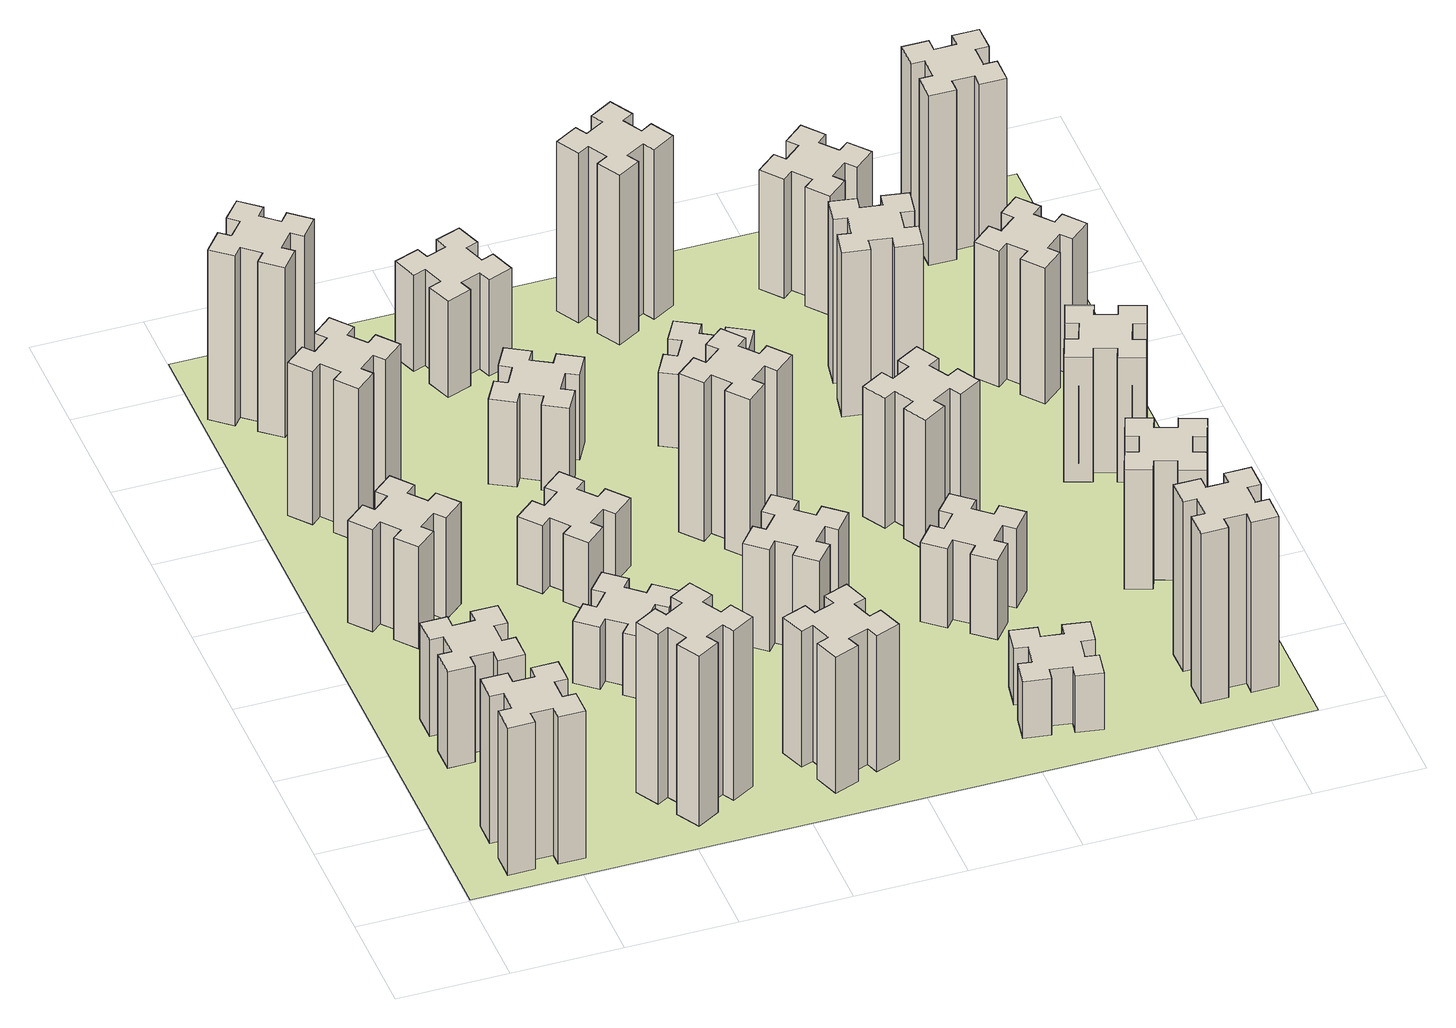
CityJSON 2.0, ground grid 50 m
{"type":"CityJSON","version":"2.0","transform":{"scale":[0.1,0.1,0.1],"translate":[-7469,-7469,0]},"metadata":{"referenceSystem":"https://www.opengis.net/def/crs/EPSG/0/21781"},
"CityObjects":{
"building1":{"type":"Building","attributes":{"class":"1000","function":"1000","usage":"1000","yearOfConstruction":2016,"roofType":"1000","measuredHeight":78,"storeysAboveGround":30,"storeysBelowGround":0},"geometry":[{"type":"Solid","lod":"1","boundaries":[[[[0,1,2,3,4,5,6,7,8,9,10,11,12,13,14,15,16,17,18,19]],[[17,16,20,21]],[[16,15,22,20]],[[15,14,23,22]],[[14,13,24,23]],[[13,12,25,24]],[[12,11,26,25]],[[11,10,27,26]],[[10,9,28,27]],[[9,8,29,28]],[[8,7,30,29]],[[7,6,31,30]],[[6,5,32,31]],[[5,4,33,32]],[[4,3,34,33]],[[3,2,35,34]],[[2,1,36,35]],[[1,0,37,36]],[[0,19,38,37]],[[19,18,39,38]],[[18,17,21,39]],[[24,25,26,27,28,29,30,31,32,33,34,35,36,37,38,39,21,20,22,23]]]]}]},
"building2":{"type":"Building","attributes":{"class":"1000","function":"1000","usage":"1000","yearOfConstruction":2016,"roofType":"1000","measuredHeight":51,"storeysAboveGround":30,"storeysBelowGround":0},"geometry":[{"type":"Solid","lod":"1","boundaries":[[[[40,41,42,43,44,45,46,47,48,49,50,51,52,53,54,55,56,57,58,59]],[[57,56,60,61]],[[56,55,62,60]],[[55,54,63,62]],[[54,53,64,63]],[[53,52,65,64]],[[52,51,66,65]],[[51,50,67,66]],[[50,49,68,67]],[[49,48,69,68]],[[48,47,70,69]],[[47,46,71,70]],[[46,45,72,71]],[[45,44,73,72]],[[44,43,74,73]],[[43,42,75,74]],[[42,41,76,75]],[[41,40,77,76]],[[40,59,78,77]],[[59,58,79,78]],[[58,57,61,79]],[[64,65,66,67,68,69,70,71,72,73,74,75,76,77,78,79,61,60,62,63]]]]}]},
"building3":{"type":"Building","attributes":{"class":"1000","function":"1000","usage":"1000","yearOfConstruction":2016,"roofType":"1000","measuredHeight":54,"storeysAboveGround":30,"storeysBelowGround":0},"geometry":[{"type":"Solid","lod":"1","boundaries":[[[[80,81,82,83,84,85,86,87,88,89,90,91,92,93,94,95,96,97,98,99]],[[97,96,100,101]],[[96,95,102,100]],[[95,94,103,102]],[[94,93,104,103]],[[93,92,105,104]],[[92,91,106,105]],[[91,90,107,106]],[[90,89,108,107]],[[89,88,109,108]],[[88,87,110,109]],[[87,86,111,110]],[[86,85,112,111]],[[85,84,113,112]],[[84,83,114,113]],[[83,82,115,114]],[[82,81,116,115]],[[81,80,117,116]],[[80,99,118,117]],[[99,98,119,118]],[[98,97,101,119]],[[104,105,106,107,108,109,110,111,112,113,114,115,116,117,118,119,101,100,102,103]]]]}]},
"building4":{"type":"Building","attributes":{"class":"1000","function":"1000","usage":"1000","yearOfConstruction":2016,"roofType":"1000","measuredHeight":81,"storeysAboveGround":30,"storeysBelowGround":0},"geometry":[{"type":"Solid","lod":"1","boundaries":[[[[120,121,122,123,124,125,126,127,128,129,130,131,132,133,134,135,136,137,138,139]],[[137,136,140,141]],[[136,135,142,140]],[[135,134,143,142]],[[134,133,144,143]],[[133,132,145,144]],[[132,131,146,145]],[[131,130,147,146]],[[130,129,148,147]],[[129,128,149,148]],[[128,127,150,149]],[[127,126,151,150]],[[126,125,152,151]],[[125,124,153,152]],[[124,123,154,153]],[[123,122,155,154]],[[122,121,156,155]],[[121,120,157,156]],[[120,139,158,157]],[[139,138,159,158]],[[138,137,141,159]],[[144,145,146,147,148,149,150,151,152,153,154,155,156,157,158,159,141,140,142,143]]]]}]},
"building5":{"type":"Building","attributes":{"class":"1000","function":"1000","usage":"1000","yearOfConstruction":2016,"roofType":"1000","measuredHeight":90,"storeysAboveGround":30,"storeysBelowGround":0},"geometry":[{"type":"Solid","lod":"1","boundaries":[[[[160,161,162,163,164,165,166,167,168,169,170,171,172,173,174,175,176,177,178,179]],[[177,176,180,181]],[[176,175,182,180]],[[175,174,183,182]],[[174,173,184,183]],[[173,172,185,184]],[[172,171,186,185]],[[171,170,187,186]],[[170,169,188,187]],[[169,168,189,188]],[[168,167,190,189]],[[167,166,191,190]],[[166,165,192,191]],[[165,164,193,192]],[[164,163,194,193]],[[163,162,195,194]],[[162,161,196,195]],[[161,160,197,196]],[[160,179,198,197]],[[179,178,199,198]],[[178,177,181,199]],[[184,185,186,187,188,189,190,191,192,193,194,195,196,197,198,199,181,180,182,183]]]]}]},
"building6":{"type":"Building","attributes":{"class":"1000","function":"1000","usage":"1000","yearOfConstruction":2016,"roofType":"1000","measuredHeight":90,"storeysAboveGround":30,"storeysBelowGround":0},"geometry":[{"type":"Solid","lod":"1","boundaries":[[[[200,201,202,203,204,205,206,207,208,209,210,211,212,213,214,215,216,217,218,219]],[[217,216,220,221]],[[216,215,222,220]],[[215,214,223,222]],[[214,213,224,223]],[[213,212,225,224]],[[212,211,226,225]],[[211,210,227,226]],[[210,209,228,227]],[[209,208,229,228]],[[208,207,230,229]],[[207,206,231,230]],[[206,205,232,231]],[[205,204,233,232]],[[204,203,234,233]],[[203,202,235,234]],[[202,201,236,235]],[[201,200,237,236]],[[200,219,238,237]],[[219,218,239,238]],[[218,217,221,239]],[[224,225,226,227,228,229,230,231,232,233,234,235,236,237,238,239,221,220,222,223]]]]}]},
"building7":{"type":"Building","attributes":{"class":"1000","function":"1000","usage":"1000","yearOfConstruction":2016,"roofType":"1000","measuredHeight":33,"storeysAboveGround":30,"storeysBelowGround":0},"geometry":[{"type":"Solid","lod":"1","boundaries":[[[[240,241,242,243,244,245,246,247,248,249,250,251,252,253,254,255,256,257,258,259]],[[257,256,260,261]],[[256,255,262,260]],[[255,254,263,262]],[[254,253,264,263]],[[253,252,265,264]],[[252,251,266,265]],[[251,250,267,266]],[[250,249,268,267]],[[249,248,269,268]],[[248,247,270,269]],[[247,246,271,270]],[[246,245,272,271]],[[245,244,273,272]],[[244,243,274,273]],[[243,242,275,274]],[[242,241,276,275]],[[241,240,277,276]],[[240,259,278,277]],[[259,258,279,278]],[[258,257,261,279]],[[264,265,266,267,268,269,270,271,272,273,274,275,276,277,278,279,261,260,262,263]]]]}]},
"building8":{"type":"Building","attributes":{"class":"1000","function":"1000","usage":"1000","yearOfConstruction":2016,"roofType":"1000","measuredHeight":36,"storeysAboveGround":30,"storeysBelowGround":0},"geometry":[{"type":"Solid","lod":"1","boundaries":[[[[280,281,282,283,284,285,286,287,288,289,290,291,292,293,294,295,296,297,298,299]],[[297,296,300,301]],[[296,295,302,300]],[[295,294,303,302]],[[294,293,304,303]],[[293,292,305,304]],[[292,291,306,305]],[[291,290,307,306]],[[290,289,308,307]],[[289,288,309,308]],[[288,287,310,309]],[[287,286,311,310]],[[286,285,312,311]],[[285,284,313,312]],[[284,283,314,313]],[[283,282,315,314]],[[282,281,316,315]],[[281,280,317,316]],[[280,299,318,317]],[[299,298,319,318]],[[298,297,301,319]],[[304,305,306,307,308,309,310,311,312,313,314,315,316,317,318,319,301,300,302,303]]]]}]},
"building9":{"type":"Building","attributes":{"class":"1000","function":"1000","usage":"1000","yearOfConstruction":2016,"roofType":"1000","measuredHeight":72,"storeysAboveGround":30,"storeysBelowGround":0},"geometry":[{"type":"Solid","lod":"1","boundaries":[[[[320,321,322,323,324,325,326,327,328,329,330,331,332,333,334,335,336,337,338,339]],[[337,336,340,341]],[[336,335,342,340]],[[335,334,343,342]],[[334,333,344,343]],[[333,332,345,344]],[[332,331,346,345]],[[331,330,347,346]],[[330,329,348,347]],[[329,328,349,348]],[[328,327,350,349]],[[327,326,351,350]],[[326,325,352,351]],[[325,324,353,352]],[[324,323,354,353]],[[323,322,355,354]],[[322,321,356,355]],[[321,320,357,356]],[[320,339,358,357]],[[339,338,359,358]],[[338,337,341,359]],[[344,345,346,347,348,349,350,351,352,353,354,355,356,357,358,359,341,340,342,343]]]]}]},
"building10":{"type":"Building","attributes":{"class":"1000","function":"1000","usage":"1000","yearOfConstruction":2016,"roofType":"1000","measuredHeight":45,"storeysAboveGround":30,"storeysBelowGround":0},"geometry":[{"type":"Solid","lod":"1","boundaries":[[[[360,361,362,363,364,365,366,367,368,369,370,371,372,373,374,375,376,377,378,379]],[[377,376,380,381]],[[376,375,382,380]],[[375,374,383,382]],[[374,373,384,383]],[[373,372,385,384]],[[372,371,386,385]],[[371,370,387,386]],[[370,369,388,387]],[[369,368,389,388]],[[368,367,390,389]],[[367,366,391,390]],[[366,365,392,391]],[[365,364,393,392]],[[364,363,394,393]],[[363,362,395,394]],[[362,361,396,395]],[[361,360,397,396]],[[360,379,398,397]],[[379,378,399,398]],[[378,377,381,399]],[[384,385,386,387,388,389,390,391,392,393,394,395,396,397,398,399,381,380,382,383]]]]}]},
"building11":{"type":"Building","attributes":{"class":"1000","function":"1000","usage":"1000","yearOfConstruction":2016,"roofType":"1000","measuredHeight":51,"storeysAboveGround":30,"storeysBelowGround":0},"geometry":[{"type":"Solid","lod":"1","boundaries":[[[[400,401,402,403,404,405,406,407,408,409,410,411,412,413,414,415,416,417,418,419]],[[417,416,420,421]],[[416,415,422,420]],[[415,414,423,422]],[[414,413,424,423]],[[413,412,425,424]],[[412,411,426,425]],[[411,410,427,426]],[[410,409,428,427]],[[409,408,429,428]],[[408,407,430,429]],[[407,406,431,430]],[[406,405,432,431]],[[405,404,433,432]],[[404,403,434,433]],[[403,402,435,434]],[[402,401,436,435]],[[401,400,437,436]],[[400,419,438,437]],[[419,418,439,438]],[[418,417,421,439]],[[424,425,426,427,428,429,430,431,432,433,434,435,436,437,438,439,421,420,422,423]]]]}]},
"building12":{"type":"Building","attributes":{"class":"1000","function":"1000","usage":"1000","yearOfConstruction":2016,"roofType":"1000","measuredHeight":54,"storeysAboveGround":30,"storeysBelowGround":0},"geometry":[{"type":"Solid","lod":"1","boundaries":[[[[440,441,442,443,444,445,446,447,448,449,450,451,452,453,454,455,456,457,458,459]],[[457,456,460,461]],[[456,455,462,460]],[[455,454,463,462]],[[454,453,464,463]],[[453,452,465,464]],[[452,451,466,465]],[[451,450,467,466]],[[450,449,468,467]],[[449,448,469,468]],[[448,447,470,469]],[[447,446,471,470]],[[446,445,472,471]],[[445,444,473,472]],[[444,443,474,473]],[[443,442,475,474]],[[442,441,476,475]],[[441,440,477,476]],[[440,459,478,477]],[[459,458,479,478]],[[458,457,461,479]],[[464,465,466,467,468,469,470,471,472,473,474,475,476,477,478,479,461,460,462,463]]]]}]},
"building13":{"type":"Building","attributes":{"class":"1000","function":"1000","usage":"1000","yearOfConstruction":2016,"roofType":"1000","measuredHeight":84,"storeysAboveGround":30,"storeysBelowGround":0},"geometry":[{"type":"Solid","lod":"1","boundaries":[[[[480,481,482,483,484,485,486,487,488,489,490,491,492,493,494,495,496,497,498,499]],[[497,496,500,501]],[[496,495,502,500]],[[495,494,503,502]],[[494,493,504,503]],[[493,492,505,504]],[[492,491,506,505]],[[491,490,507,506]],[[490,489,508,507]],[[489,488,509,508]],[[488,487,510,509]],[[487,486,511,510]],[[486,485,512,511]],[[485,484,513,512]],[[484,483,514,513]],[[483,482,515,514]],[[482,481,516,515]],[[481,480,517,516]],[[480,499,518,517]],[[499,498,519,518]],[[498,497,501,519]],[[504,505,506,507,508,509,510,511,512,513,514,515,516,517,518,519,501,500,502,503]]]]}]},
"building14":{"type":"Building","attributes":{"class":"1000","function":"1000","usage":"1000","yearOfConstruction":2016,"roofType":"1000","measuredHeight":39,"storeysAboveGround":30,"storeysBelowGround":0},"geometry":[{"type":"Solid","lod":"1","boundaries":[[[[520,521,522,523,524,525,526,527,528,529,530,531,532,533,534,535,536,537,538,539]],[[537,536,540,541]],[[536,535,542,540]],[[535,534,543,542]],[[534,533,544,543]],[[533,532,545,544]],[[532,531,546,545]],[[531,530,547,546]],[[530,529,548,547]],[[529,528,549,548]],[[528,527,550,549]],[[527,526,551,550]],[[526,525,552,551]],[[525,524,553,552]],[[524,523,554,553]],[[523,522,555,554]],[[522,521,556,555]],[[521,520,557,556]],[[520,539,558,557]],[[539,538,559,558]],[[538,537,541,559]],[[544,545,546,547,548,549,550,551,552,553,554,555,556,557,558,559,541,540,542,543]]]]}]},
"building15":{"type":"Building","attributes":{"class":"1000","function":"1000","usage":"1000","yearOfConstruction":2016,"roofType":"1000","measuredHeight":30,"storeysAboveGround":30,"storeysBelowGround":0},"geometry":[{"type":"Solid","lod":"1","boundaries":[[[[560,561,562,563,564,565,566,567,568,569,570,571,572,573,574,575,576,577,578,579]],[[577,576,580,581]],[[576,575,582,580]],[[575,574,583,582]],[[574,573,584,583]],[[573,572,585,584]],[[572,571,586,585]],[[571,570,587,586]],[[570,569,588,587]],[[569,568,589,588]],[[568,567,590,589]],[[567,566,591,590]],[[566,565,592,591]],[[565,564,593,592]],[[564,563,594,593]],[[563,562,595,594]],[[562,561,596,595]],[[561,560,597,596]],[[560,579,598,597]],[[579,578,599,598]],[[578,577,581,599]],[[584,585,586,587,588,589,590,591,592,593,594,595,596,597,598,599,581,580,582,583]]]]}]},
"building16":{"type":"Building","attributes":{"class":"1000","function":"1000","usage":"1000","yearOfConstruction":2016,"roofType":"1000","measuredHeight":90,"storeysAboveGround":30,"storeysBelowGround":0},"geometry":[{"type":"Solid","lod":"1","boundaries":[[[[600,601,602,603,604,605,606,607,608,609,610,611,612,613,614,615,616,617,618,619]],[[617,616,620,621]],[[616,615,622,620]],[[615,614,623,622]],[[614,613,624,623]],[[613,612,625,624]],[[612,611,626,625]],[[611,610,627,626]],[[610,609,628,627]],[[609,608,629,628]],[[608,607,630,629]],[[607,606,631,630]],[[606,605,632,631]],[[605,604,633,632]],[[604,603,634,633]],[[603,602,635,634]],[[602,601,636,635]],[[601,600,637,636]],[[600,619,638,637]],[[619,618,639,638]],[[618,617,621,639]],[[624,625,626,627,628,629,630,631,632,633,634,635,636,637,638,639,621,620,622,623]]]]}]},
"building17":{"type":"Building","attributes":{"class":"1000","function":"1000","usage":"1000","yearOfConstruction":2016,"roofType":"1000","measuredHeight":42,"storeysAboveGround":30,"storeysBelowGround":0},"geometry":[{"type":"Solid","lod":"1","boundaries":[[[[640,641,642,643,644,645,646,647,648,649,650,651,652,653,654,655,656,657,658,659]],[[657,656,660,661]],[[656,655,662,660]],[[655,654,663,662]],[[654,653,664,663]],[[653,652,665,664]],[[652,651,666,665]],[[651,650,667,666]],[[650,649,668,667]],[[649,648,669,668]],[[648,647,670,669]],[[647,646,671,670]],[[646,645,672,671]],[[645,644,673,672]],[[644,643,674,673]],[[643,642,675,674]],[[642,641,676,675]],[[641,640,677,676]],[[640,659,678,677]],[[659,658,679,678]],[[658,657,661,679]],[[664,665,666,667,668,669,670,671,672,673,674,675,676,677,678,679,661,660,662,663]]]]}]},
"building18":{"type":"Building","attributes":{"class":"1000","function":"1000","usage":"1000","yearOfConstruction":2016,"roofType":"1000","measuredHeight":69,"storeysAboveGround":30,"storeysBelowGround":0},"geometry":[{"type":"Solid","lod":"1","boundaries":[[[[680,681,682,683,684,685,686,687,688,689,690,691,692,693,694,695,696,697,698,699]],[[697,696,700,701]],[[696,695,702,700]],[[695,694,703,702]],[[694,693,704,703]],[[693,692,705,704]],[[692,691,706,705]],[[691,690,707,706]],[[690,689,708,707]],[[689,688,709,708]],[[688,687,710,709]],[[687,686,711,710]],[[686,685,712,711]],[[685,684,713,712]],[[684,683,714,713]],[[683,682,715,714]],[[682,681,716,715]],[[681,680,717,716]],[[680,699,718,717]],[[699,698,719,718]],[[698,697,701,719]],[[704,705,706,707,708,709,710,711,712,713,714,715,716,717,718,719,701,700,702,703]]]]}]},
"building19":{"type":"Building","attributes":{"class":"1000","function":"1000","usage":"1000","yearOfConstruction":2016,"roofType":"1000","measuredHeight":87,"storeysAboveGround":30,"storeysBelowGround":0},"geometry":[{"type":"Solid","lod":"1","boundaries":[[[[720,721,722,723,724,725,726,727,728,729,730,731,732,733,734,735,736,737,738,739]],[[737,736,740,741]],[[736,735,742,740]],[[735,734,743,742]],[[734,733,744,743]],[[733,732,745,744]],[[732,731,746,745]],[[731,730,747,746]],[[730,729,748,747]],[[729,728,749,748]],[[728,727,750,749]],[[727,726,751,750]],[[726,725,752,751]],[[725,724,753,752]],[[724,723,754,753]],[[723,722,755,754]],[[722,721,756,755]],[[721,720,757,756]],[[720,739,758,757]],[[739,738,759,758]],[[738,737,741,759]],[[744,745,746,747,748,749,750,751,752,753,754,755,756,757,758,759,741,740,742,743]]]]}]},
"building20":{"type":"Building","attributes":{"class":"1000","function":"1000","usage":"1000","yearOfConstruction":2016,"roofType":"1000","measuredHeight":90,"storeysAboveGround":30,"storeysBelowGround":0},"geometry":[{"type":"Solid","lod":"1","boundaries":[[[[760,761,762,763,764,765,766,767,768,769,770,771,772,773,774,775,776,777,778,779]],[[777,776,780,781]],[[776,775,782,780]],[[775,774,783,782]],[[774,773,784,783]],[[773,772,785,784]],[[772,771,786,785]],[[771,770,787,786]],[[770,769,788,787]],[[769,768,789,788]],[[768,767,790,789]],[[767,766,791,790]],[[766,765,792,791]],[[765,764,793,792]],[[764,763,794,793]],[[763,762,795,794]],[[762,761,796,795]],[[761,760,797,796]],[[760,779,798,797]],[[779,778,799,798]],[[778,777,781,799]],[[784,785,786,787,788,789,790,791,792,793,794,795,796,797,798,799,781,780,782,783]]]]}]},
"building21":{"type":"Building","attributes":{"class":"1000","function":"1000","usage":"1000","yearOfConstruction":2016,"roofType":"1000","measuredHeight":63,"storeysAboveGround":30,"storeysBelowGround":0},"geometry":[{"type":"Solid","lod":"1","boundaries":[[[[800,801,802,803,804,805,806,807,808,809,810,811,812,813,814,815,816,817,818,819]],[[817,816,820,821]],[[816,815,822,820]],[[815,814,823,822]],[[814,813,824,823]],[[813,812,825,824]],[[812,811,826,825]],[[811,810,827,826]],[[810,809,828,827]],[[809,808,829,828]],[[808,807,830,829]],[[807,806,831,830]],[[806,805,832,831]],[[805,804,833,832]],[[804,803,834,833]],[[803,802,835,834]],[[802,801,836,835]],[[801,800,837,836]],[[800,819,838,837]],[[819,818,839,838]],[[818,817,821,839]],[[824,825,826,827,828,829,830,831,832,833,834,835,836,837,838,839,821,820,822,823]]]]}]},
"building22":{"type":"Building","attributes":{"class":"1000","function":"1000","usage":"1000","yearOfConstruction":2016,"roofType":"1000","measuredHeight":63,"storeysAboveGround":30,"storeysBelowGround":0},"geometry":[{"type":"Solid","lod":"1","boundaries":[[[[840,841,842,843,844,845,846,847,848,849,850,851,852,853,854,855,856,857,858,859]],[[857,856,860,861]],[[856,855,862,860]],[[855,854,863,862]],[[854,853,864,863]],[[853,852,865,864]],[[852,851,866,865]],[[851,850,867,866]],[[850,849,868,867]],[[849,848,869,868]],[[848,847,870,869]],[[847,846,871,870]],[[846,845,872,871]],[[845,844,873,872]],[[844,843,874,873]],[[843,842,875,874]],[[842,841,876,875]],[[841,840,877,876]],[[840,859,878,877]],[[859,858,879,878]],[[858,857,861,879]],[[864,865,866,867,868,869,870,871,872,873,874,875,876,877,878,879,861,860,862,863]]]]}]},
"building23":{"type":"Building","attributes":{"class":"1000","function":"1000","usage":"1000","yearOfConstruction":2016,"roofType":"1000","measuredHeight":66,"storeysAboveGround":30,"storeysBelowGround":0},"geometry":[{"type":"Solid","lod":"1","boundaries":[[[[880,881,882,883,884,885,886,887,888,889,890,891,892,893,894,895,896,897,898,899]],[[897,896,900,901]],[[896,895,902,900]],[[895,894,903,902]],[[894,893,904,903]],[[893,892,905,904]],[[892,891,906,905]],[[891,890,907,906]],[[890,889,908,907]],[[889,888,909,908]],[[888,887,910,909]],[[887,886,911,910]],[[886,885,912,911]],[[885,884,913,912]],[[884,883,914,913]],[[883,882,915,914]],[[882,881,916,915]],[[881,880,917,916]],[[880,899,918,917]],[[899,898,919,918]],[[898,897,901,919]],[[904,905,906,907,908,909,910,911,912,913,914,915,916,917,918,919,901,900,902,903]]]]}]},
"building24":{"type":"Building","attributes":{"class":"1000","function":"1000","usage":"1000","yearOfConstruction":2016,"roofType":"1000","measuredHeight":72,"storeysAboveGround":30,"storeysBelowGround":0},"geometry":[{"type":"Solid","lod":"1","boundaries":[[[[920,921,922,923,924,925,926,927,928,929,930,931,932,933,934,935,936,937,938,939]],[[937,936,940,941]],[[936,935,942,940]],[[935,934,943,942]],[[934,933,944,943]],[[933,932,945,944]],[[932,931,946,945]],[[931,930,947,946]],[[930,929,948,947]],[[929,928,949,948]],[[928,927,950,949]],[[927,926,951,950]],[[926,925,952,951]],[[925,924,953,952]],[[924,923,954,953]],[[923,922,955,954]],[[922,921,956,955]],[[921,920,957,956]],[[920,939,958,957]],[[939,938,959,958]],[[938,937,941,959]],[[944,945,946,947,948,949,950,951,952,953,954,955,956,957,958,959,941,940,942,943]]]]}]},
"building25":{"type":"Building","attributes":{"class":"1000","function":"1000","usage":"1000","yearOfConstruction":2016,"roofType":"1000","measuredHeight":90,"storeysAboveGround":30,"storeysBelowGround":0},"geometry":[{"type":"Solid","lod":"1","boundaries":[[[[960,961,962,963,964,965,966,967,968,969,970,971,972,973,974,975,976,977,978,979]],[[977,976,980,981]],[[976,975,982,980]],[[975,974,983,982]],[[974,973,984,983]],[[973,972,985,984]],[[972,971,986,985]],[[971,970,987,986]],[[970,969,988,987]],[[969,968,989,988]],[[968,967,990,989]],[[967,966,991,990]],[[966,965,992,991]],[[965,964,993,992]],[[964,963,994,993]],[[963,962,995,994]],[[962,961,996,995]],[[961,960,997,996]],[[960,979,998,997]],[[979,978,999,998]],[[978,977,981,999]],[[984,985,986,987,988,989,990,991,992,993,994,995,996,997,998,999,981,980,982,983]]]]}]},
"landuse1":{"type":"LandUse","attributes":{"name":"plot1","function":"1010"},"geometry":[{"type":"MultiSurface","lod":"1","boundaries":[[[1000,1001,1002,1003]]]}]}
},
"vertices":[
[265,325,0],[265,225,0],[205,225,0],[205,105,0],[325,105,0],[325,165,0],[425,165,0],[425,105,0],[545,105,0],[545,225,0],[485,225,0],[485,325,0],[545,325,0],[545,445,0],[425,445,0],[425,385,0],[325,385,0],[325,445,0],[205,445,0],[205,325,0],[325,385,780],[325,445,780],[425,385,780],[425,445,780],[545,445,780],[545,325,780],[485,325,780],[485,225,780],[545,225,780],[545,105,780],[425,105,780],[425,165,780],[325,165,780],[325,105,780],[205,105,780],[205,225,780],[265,225,780],[265,325,780],[205,325,780],[205,445,780],
[265,1065,0],[265,965,0],[205,965,0],[205,845,0],[325,845,0],[325,905,0],[425,905,0],[425,845,0],[545,845,0],[545,965,0],[485,965,0],[485,1065,0],[545,1065,0],[545,1185,0],[425,1185,0],[425,1125,0],[325,1125,0],[325,1185,0],[205,1185,0],[205,1065,0],[325,1125,510],[325,1185,510],[425,1125,510],[425,1185,510],[545,1185,510],[545,1065,510],[485,1065,510],[485,965,510],[545,965,510],[545,845,510],[425,845,510],[425,905,510],[325,905,510],[325,845,510],[205,845,510],[205,965,510],[265,965,510],[265,1065,510],[205,1065,510],[205,1185,510],
[492,1888,0],[427,1964,0],[473,2003,0],[396,2095,0],[304,2018,0],[343,1972,0],[266,1907,0],[228,1953,0],[136,1876,0],[213,1784,0],[259,1823,0],[323,1746,0],[277,1708,0],[354,1616,0],[446,1693,0],[408,1739,0],[484,1803,0],[523,1757,0],[615,1834,0],[538,1926,0],[484,1803,540],[523,1757,540],[408,1739,540],[446,1693,540],[354,1616,540],[277,1708,540],[323,1746,540],[259,1823,540],[213,1784,540],[136,1876,540],[228,1953,540],[266,1907,540],[343,1972,540],[304,2018,540],[396,2095,540],[473,2003,540],[427,1964,540],[492,1888,540],[538,1926,540],[615,1834,540],
[343,2712,0],[266,2647,0],[228,2693,0],[136,2616,0],[213,2524,0],[259,2563,0],[323,2486,0],[277,2448,0],[354,2356,0],[446,2433,0],[408,2479,0],[484,2543,0],[523,2497,0],[615,2574,0],[538,2666,0],[492,2628,0],[427,2704,0],[473,2743,0],[396,2835,0],[304,2758,0],[427,2704,810],[473,2743,810],[492,2628,810],[538,2666,810],[615,2574,810],[523,2497,810],[484,2543,810],[408,2479,810],[446,2433,810],[354,2356,810],[277,2448,810],[323,2486,810],[259,2563,810],[213,2524,810],[136,2616,810],[228,2693,810],[266,2647,810],[343,2712,810],[304,2758,810],[396,2835,810],
[1104,496,0],[1017,446,0],[987,498,0],[883,438,0],[943,334,0],[995,364,0],[1045,277,0],[993,247,0],[1053,143,0],[1157,203,0],[1127,255,0],[1214,305,0],[1244,253,0],[1348,313,0],[1288,417,0],[1236,387,0],[1186,474,0],[1238,504,0],[1178,608,0],[1074,548,0],[1186,474,900],[1238,504,900],[1236,387,900],[1288,417,900],[1348,313,900],[1244,253,900],[1214,305,900],[1127,255,900],[1157,203,900],[1053,143,900],[993,247,900],[1045,277,900],[995,364,900],[943,334,900],[883,438,900],[987,498,900],[1017,446,900],[1104,496,900],[1074,548,900],[1178,608,900],
[384,3387,0],[308,3452,0],[346,3498,0],[254,3575,0],[177,3483,0],[223,3444,0],[159,3368,0],[113,3406,0],[36,3314,0],[128,3237,0],[166,3283,0],[243,3219,0],[204,3173,0],[296,3096,0],[373,3188,0],[327,3226,0],[392,3303,0],[438,3264,0],[515,3356,0],[423,3433,0],[392,3303,900],[438,3264,900],[327,3226,900],[373,3188,900],[296,3096,900],[204,3173,900],[243,3219,900],[166,3283,900],[128,3237,900],[36,3314,900],[113,3406,900],[159,3368,900],[223,3444,900],[177,3483,900],[254,3575,900],[346,3498,900],[308,3452,900],[384,3387,900],[423,3433,900],[515,3356,900],
[1224,1267,0],[1148,1332,0],[1186,1378,0],[1094,1455,0],[1017,1363,0],[1063,1324,0],[999,1248,0],[953,1286,0],[876,1194,0],[968,1117,0],[1006,1163,0],[1083,1099,0],[1044,1053,0],[1136,976,0],[1213,1068,0],[1167,1106,0],[1232,1183,0],[1278,1144,0],[1355,1236,0],[1263,1313,0],[1232,1183,330],[1278,1144,330],[1167,1106,330],[1213,1068,330],[1136,976,330],[1044,1053,330],[1083,1099,330],[1006,1163,330],[968,1117,330],[876,1194,330],[953,1286,330],[999,1248,330],[1063,1324,330],[1017,1363,330],[1094,1455,330],[1186,1378,330],[1148,1332,330],[1224,1267,330],[1263,1313,330],[1355,1236,330],
[1083,1972,0],[1006,1907,0],[968,1953,0],[876,1876,0],[953,1784,0],[999,1823,0],[1063,1746,0],[1017,1708,0],[1094,1616,0],[1186,1693,0],[1148,1739,0],[1224,1803,0],[1263,1757,0],[1355,1834,0],[1278,1926,0],[1232,1888,0],[1167,1964,0],[1213,2003,0],[1136,2095,0],[1044,2018,0],[1167,1964,360],[1213,2003,360],[1232,1888,360],[1278,1926,360],[1355,1834,360],[1263,1757,360],[1224,1803,360],[1148,1739,360],[1186,1693,360],[1094,1616,360],[1017,1708,360],[1063,1746,360],[999,1823,360],[953,1784,360],[876,1876,360],[968,1953,360],[1006,1907,360],[1083,1972,360],[1044,2018,360],[1136,2095,360],
[1765,496,0],[1671,462,0],[1650,518,0],[1537,477,0],[1579,364,0],[1635,385,0],[1669,291,0],[1613,270,0],[1654,157,0],[1767,199,0],[1746,255,0],[1840,289,0],[1860,233,0],[1973,274,0],[1932,387,0],[1876,366,0],[1842,460,0],[1898,480,0],[1857,593,0],[1744,552,0],[1842,460,720],[1898,480,720],[1876,366,720],[1932,387,720],[1973,274,720],[1860,233,720],[1840,289,720],[1746,255,720],[1767,199,720],[1654,157,720],[1613,270,720],[1669,291,720],[1635,385,720],[1579,364,720],[1537,477,720],[1650,518,720],[1671,462,720],[1765,496,720],[1744,552,720],[1857,593,720],
[1117,2525,0],[1204,2475,0],[1174,2423,0],[1278,2363,0],[1338,2467,0],[1286,2497,0],[1336,2584,0],[1388,2554,0],[1448,2658,0],[1344,2718,0],[1314,2666,0],[1227,2716,0],[1257,2768,0],[1153,2828,0],[1093,2724,0],[1145,2694,0],[1095,2607,0],[1043,2637,0],[983,2533,0],[1087,2473,0],[1095,2607,450],[1043,2637,450],[1145,2694,450],[1093,2724,450],[1153,2828,450],[1257,2768,450],[1227,2716,450],[1314,2666,450],[1344,2718,450],[1448,2658,450],[1388,2554,450],[1336,2584,450],[1286,2497,450],[1338,2467,450],[1278,2363,450],[1174,2423,450],[1204,2475,450],[1117,2525,450],[1087,2473,450],[983,2533,450],
[1125,3456,0],[1031,3422,0],[1010,3478,0],[897,3437,0],[939,3324,0],[995,3345,0],[1029,3251,0],[973,3230,0],[1014,3117,0],[1127,3159,0],[1106,3215,0],[1200,3249,0],[1220,3193,0],[1333,3234,0],[1292,3347,0],[1236,3326,0],[1202,3420,0],[1258,3440,0],[1217,3553,0],[1104,3512,0],[1202,3420,510],[1258,3440,510],[1236,3326,510],[1292,3347,510],[1333,3234,510],[1220,3193,510],[1200,3249,510],[1106,3215,510],[1127,3159,510],[1014,3117,510],[973,3230,510],[1029,3251,510],[995,3345,510],[939,3324,510],[897,3437,510],[1010,3478,510],[1031,3422,510],[1125,3456,510],[1104,3512,510],[1217,3553,510],
[1746,1163,0],[1823,1099,0],[1784,1053,0],[1876,976,0],[1953,1068,0],[1907,1106,0],[1972,1183,0],[2018,1144,0],[2095,1236,0],[2003,1313,0],[1964,1267,0],[1888,1332,0],[1926,1378,0],[1834,1455,0],[1757,1363,0],[1803,1324,0],[1739,1248,0],[1693,1286,0],[1616,1194,0],[1708,1117,0],[1739,1248,540],[1693,1286,540],[1803,1324,540],[1757,1363,540],[1834,1455,540],[1926,1378,540],[1888,1332,540],[1964,1267,540],[2003,1313,540],[2095,1236,540],[2018,1144,540],[1972,1183,540],[1907,1106,540],[1953,1068,540],[1876,976,540],[1784,1053,540],[1823,1099,540],[1746,1163,540],[1708,1117,540],[1616,1194,540],
[1972,1988,0],[1907,2064,0],[1953,2103,0],[1876,2195,0],[1784,2118,0],[1823,2072,0],[1746,2007,0],[1708,2053,0],[1616,1976,0],[1693,1884,0],[1739,1923,0],[1803,1846,0],[1757,1808,0],[1834,1716,0],[1926,1793,0],[1888,1839,0],[1964,1903,0],[2003,1857,0],[2095,1934,0],[2018,2026,0],[1964,1903,840],[2003,1857,840],[1888,1839,840],[1926,1793,840],[1834,1716,840],[1757,1808,840],[1803,1846,840],[1739,1923,840],[1693,1884,840],[1616,1976,840],[1708,2053,840],[1746,2007,840],[1823,2072,840],[1784,2118,840],[1876,2195,840],[1953,2103,840],[1907,2064,840],[1972,1988,840],[2018,2026,840],[2095,1934,840],
[2026,2497,0],[2076,2584,0],[2128,2554,0],[2188,2658,0],[2084,2718,0],[2054,2666,0],[1967,2716,0],[1997,2768,0],[1893,2828,0],[1833,2724,0],[1885,2694,0],[1835,2607,0],[1783,2637,0],[1723,2533,0],[1827,2473,0],[1857,2525,0],[1944,2475,0],[1914,2423,0],[2018,2363,0],[2078,2467,0],[1944,2475,390],[1914,2423,390],[1857,2525,390],[1827,2473,390],[1723,2533,390],[1783,2637,390],[1835,2607,390],[1885,2694,390],[1833,2724,390],[1893,2828,390],[1997,2768,390],[1967,2716,390],[2054,2666,390],[2084,2718,390],[2188,2658,390],[2128,2554,390],[2076,2584,390],[2026,2497,390],[2078,2467,390],[2018,2363,390],
[2596,444,0],[2578,345,0],[2519,356,0],[2498,237,0],[2617,217,0],[2627,276,0],[2725,258,0],[2715,199,0],[2833,178,0],[2854,297,0],[2795,307,0],[2812,405,0],[2871,395,0],[2892,513,0],[2774,534,0],[2764,475,0],[2665,492,0],[2676,551,0],[2557,572,0],[2537,454,0],[2665,492,300],[2676,551,300],[2764,475,300],[2774,534,300],[2892,513,300],[2871,395,300],[2812,405,300],[2795,307,300],[2854,297,300],[2833,178,300],[2715,199,300],[2725,258,300],[2627,276,300],[2617,217,300],[2498,237,300],[2519,356,300],[2578,345,300],[2596,444,300],[2537,454,300],[2557,572,300],
[1844,3556,0],[1757,3506,0],[1727,3558,0],[1623,3498,0],[1683,3394,0],[1735,3424,0],[1785,3337,0],[1733,3307,0],[1793,3203,0],[1897,3263,0],[1867,3315,0],[1954,3365,0],[1984,3313,0],[2088,3373,0],[2028,3477,0],[1976,3447,0],[1926,3534,0],[1978,3564,0],[1918,3668,0],[1814,3608,0],[1926,3534,900],[1978,3564,900],[1976,3447,900],[2028,3477,900],[2088,3373,900],[1984,3313,900],[1954,3365,900],[1867,3315,900],[1897,3263,900],[1793,3203,900],[1733,3307,900],[1785,3337,900],[1735,3424,900],[1683,3394,900],[1623,3498,900],[1727,3558,900],[1757,3506,900],[1844,3556,900],[1814,3608,900],[1918,3668,900],
[2647,1006,0],[2712,1083,0],[2758,1044,0],[2835,1136,0],[2743,1213,0],[2704,1167,0],[2628,1232,0],[2666,1278,0],[2574,1355,0],[2497,1263,0],[2543,1224,0],[2479,1148,0],[2433,1186,0],[2356,1094,0],[2448,1017,0],[2486,1063,0],[2563,999,0],[2524,953,0],[2616,876,0],[2693,968,0],[2563,999,420],[2524,953,420],[2486,1063,420],[2448,1017,420],[2356,1094,420],[2433,1186,420],[2479,1148,420],[2543,1224,420],[2497,1263,420],[2574,1355,420],[2666,1278,420],[2628,1232,420],[2704,1167,420],[2743,1213,420],[2835,1136,420],[2758,1044,420],[2712,1083,420],[2647,1006,420],[2693,968,420],[2616,876,420],
[2475,1744,0],[2525,1657,0],[2473,1627,0],[2533,1523,0],[2637,1583,0],[2607,1635,0],[2694,1685,0],[2724,1633,0],[2828,1693,0],[2768,1797,0],[2716,1767,0],[2666,1854,0],[2718,1884,0],[2658,1988,0],[2554,1928,0],[2584,1876,0],[2497,1826,0],[2467,1878,0],[2363,1818,0],[2423,1714,0],[2497,1826,690],[2467,1878,690],[2584,1876,690],[2554,1928,690],[2658,1988,690],[2718,1884,690],[2666,1854,690],[2716,1767,690],[2768,1797,690],[2828,1693,690],[2724,1633,690],[2694,1685,690],[2607,1635,690],[2637,1583,690],[2533,1523,690],[2473,1627,690],[2525,1657,690],[2475,1744,690],[2423,1714,690],[2363,1818,690],
[2596,2664,0],[2578,2565,0],[2519,2576,0],[2498,2457,0],[2617,2437,0],[2627,2496,0],[2725,2478,0],[2715,2419,0],[2833,2398,0],[2854,2517,0],[2795,2527,0],[2812,2625,0],[2871,2615,0],[2892,2733,0],[2774,2754,0],[2764,2695,0],[2665,2712,0],[2676,2771,0],[2557,2792,0],[2537,2674,0],[2665,2712,870],[2676,2771,870],[2764,2695,870],[2774,2754,870],[2892,2733,870],[2871,2615,870],[2812,2625,870],[2795,2527,870],[2854,2517,870],[2833,2398,870],[2715,2419,870],[2725,2478,870],[2627,2496,870],[2617,2437,870],[2498,2457,870],[2519,2576,870],[2578,2565,870],[2596,2664,870],[2537,2674,870],[2557,2792,870],
[3325,425,0],[3325,325,0],[3265,325,0],[3265,205,0],[3385,205,0],[3385,265,0],[3485,265,0],[3485,205,0],[3605,205,0],[3605,325,0],[3545,325,0],[3545,425,0],[3605,425,0],[3605,545,0],[3485,545,0],[3485,485,0],[3385,485,0],[3385,545,0],[3265,545,0],[3265,425,0],[3385,485,900],[3385,545,900],[3485,485,900],[3485,545,900],[3605,545,900],[3605,425,900],[3545,425,900],[3545,325,900],[3605,325,900],[3605,205,900],[3485,205,900],[3485,265,900],[3385,265,900],[3385,205,900],[3265,205,900],[3265,325,900],[3325,325,900],[3325,425,900],[3265,425,900],[3265,545,900],
[2812,3368,0],[2747,3444,0],[2793,3483,0],[2716,3575,0],[2624,3498,0],[2663,3452,0],[2586,3387,0],[2548,3433,0],[2456,3356,0],[2533,3264,0],[2579,3303,0],[2643,3226,0],[2597,3188,0],[2674,3096,0],[2766,3173,0],[2728,3219,0],[2804,3283,0],[2843,3237,0],[2935,3314,0],[2858,3406,0],[2804,3283,630],[2843,3237,630],[2728,3219,630],[2766,3173,630],[2674,3096,630],[2597,3188,630],[2643,3226,630],[2579,3303,630],[2533,3264,630],[2456,3356,630],[2548,3433,630],[2586,3387,630],[2663,3452,630],[2624,3498,630],[2716,3575,630],[2793,3483,630],[2747,3444,630],[2812,3368,630],[2858,3406,630],[2935,3314,630],
[3351,1029,0],[3445,995,0],[3424,939,0],[3537,897,0],[3578,1010,0],[3522,1031,0],[3556,1125,0],[3612,1104,0],[3653,1217,0],[3540,1258,0],[3520,1202,0],[3426,1236,0],[3447,1292,0],[3334,1333,0],[3293,1220,0],[3349,1200,0],[3315,1106,0],[3259,1127,0],[3217,1014,0],[3330,973,0],[3315,1106,630],[3259,1127,630],[3349,1200,630],[3293,1220,630],[3334,1333,630],[3447,1292,630],[3426,1236,630],[3520,1202,630],[3540,1258,630],[3653,1217,630],[3612,1104,630],[3556,1125,630],[3522,1031,630],[3578,1010,630],[3537,897,630],[3424,939,630],[3445,995,630],[3351,1029,630],[3330,973,630],[3217,1014,630],
[3520,1942,0],[3426,1976,0],[3447,2032,0],[3334,2073,0],[3293,1960,0],[3349,1940,0],[3315,1846,0],[3259,1867,0],[3217,1754,0],[3330,1713,0],[3351,1769,0],[3445,1735,0],[3424,1679,0],[3537,1637,0],[3578,1750,0],[3522,1771,0],[3556,1865,0],[3612,1844,0],[3653,1957,0],[3540,1998,0],[3556,1865,660],[3612,1844,660],[3522,1771,660],[3578,1750,660],[3537,1637,660],[3424,1679,660],[3445,1735,660],[3351,1769,660],[3330,1713,660],[3217,1754,660],[3259,1867,660],[3315,1846,660],[3349,1940,660],[3293,1960,660],[3334,2073,660],[3447,2032,660],[3426,1976,660],[3520,1942,660],[3540,1998,660],[3653,1957,660],
[3219,2463,0],[3283,2386,0],[3237,2348,0],[3314,2256,0],[3406,2333,0],[3368,2379,0],[3444,2443,0],[3483,2397,0],[3575,2474,0],[3498,2566,0],[3452,2528,0],[3387,2604,0],[3433,2643,0],[3356,2735,0],[3264,2658,0],[3303,2612,0],[3226,2547,0],[3188,2593,0],[3096,2516,0],[3173,2424,0],[3226,2547,720],[3188,2593,720],[3303,2612,720],[3264,2658,720],[3356,2735,720],[3433,2643,720],[3387,2604,720],[3452,2528,720],[3498,2566,720],[3575,2474,720],[3483,2397,720],[3444,2443,720],[3368,2379,720],[3406,2333,720],[3314,2256,720],[3237,2348,720],[3283,2386,720],[3219,2463,720],[3173,2424,720],[3096,2516,720],
[3285,3325,0],[3385,3325,0],[3385,3265,0],[3505,3265,0],[3505,3385,0],[3445,3385,0],[3445,3485,0],[3505,3485,0],[3505,3605,0],[3385,3605,0],[3385,3545,0],[3285,3545,0],[3285,3605,0],[3165,3605,0],[3165,3485,0],[3225,3485,0],[3225,3385,0],[3165,3385,0],[3165,3265,0],[3285,3265,0],[3225,3385,900],[3165,3385,900],[3225,3485,900],[3165,3485,900],[3165,3605,900],[3285,3605,900],[3285,3545,900],[3385,3545,900],[3385,3605,900],[3505,3605,900],[3505,3485,900],[3445,3485,900],[3445,3385,900],[3505,3385,900],[3505,3265,900],[3385,3265,900],[3385,3325,900],[3285,3325,900],[3285,3265,900],[3165,3265,900],
[5,3705,0],[3705,3705,0],[3705,5,0],[5,5,0]
]}
